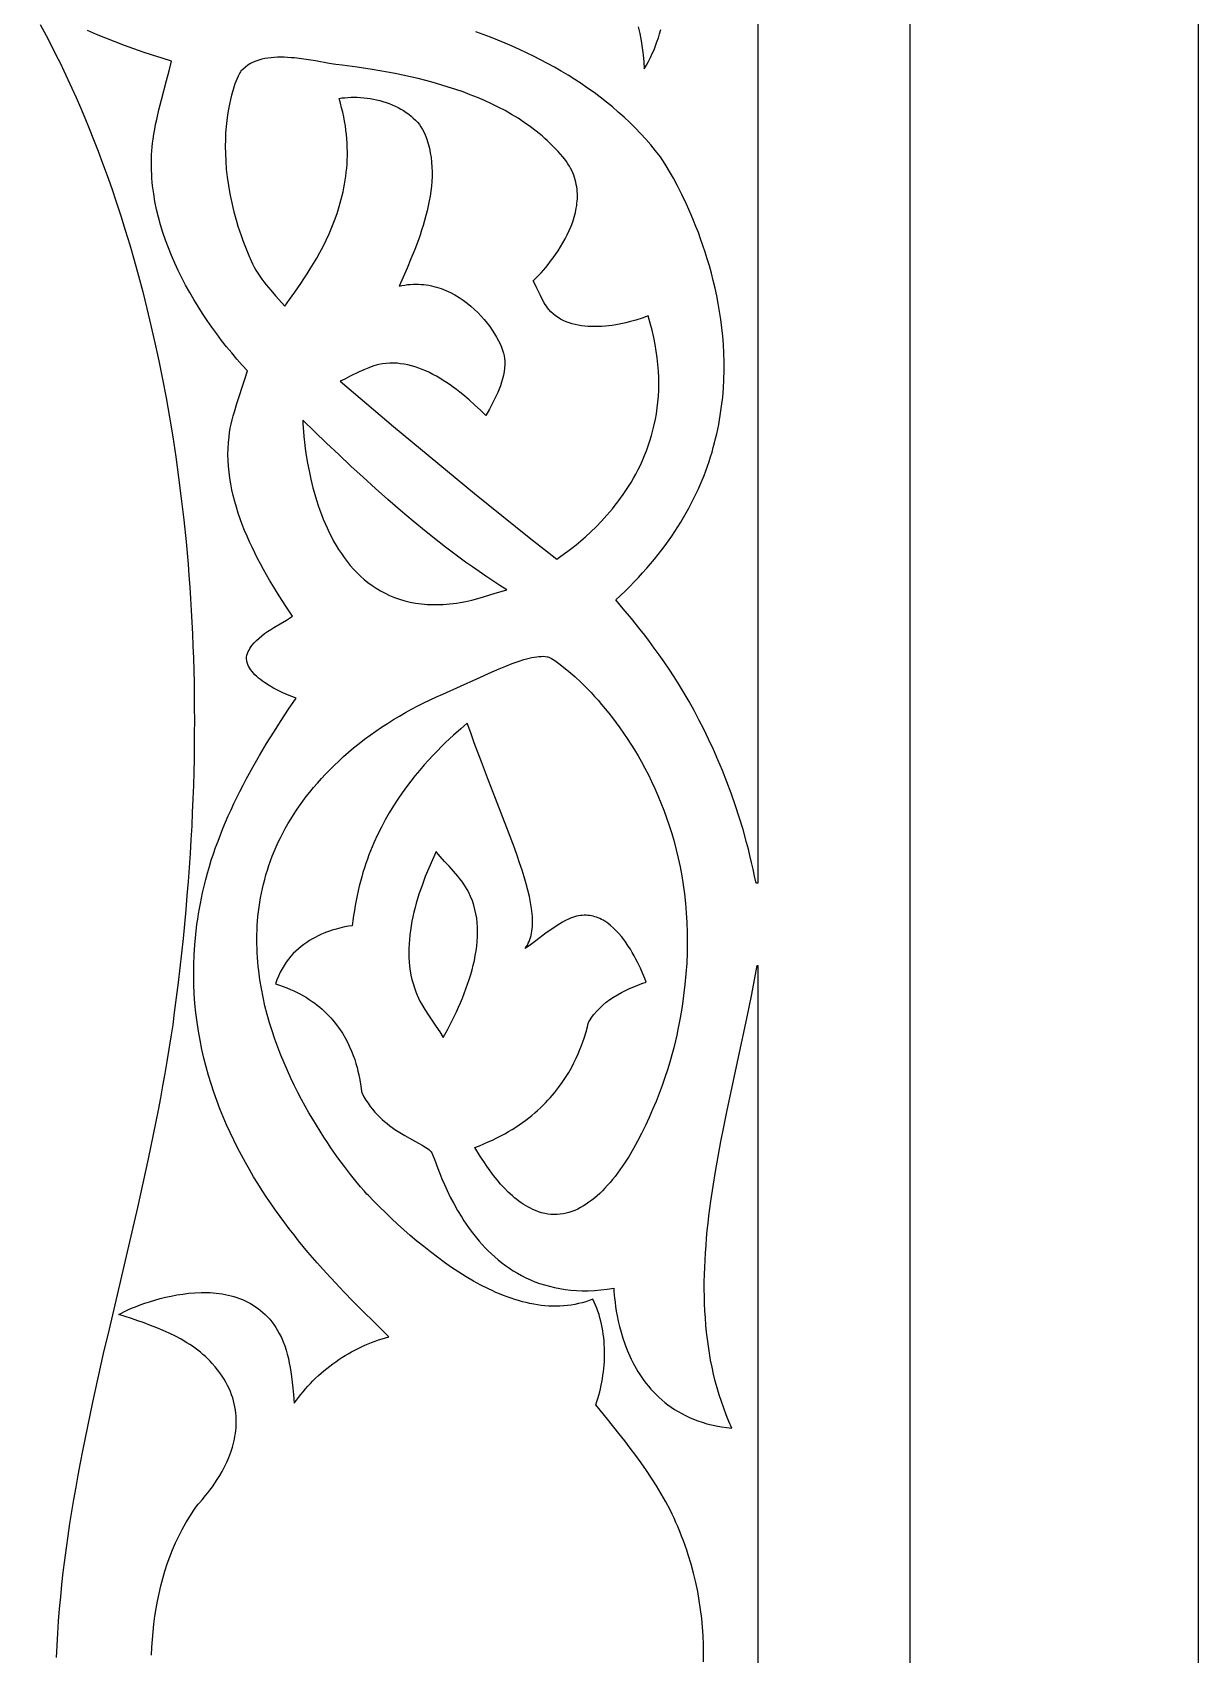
# Model space of a CAD drawing. Extents: x -500 to 500, y -300 to 300.
# Drawn here: x 378.8 to 500, y -31.7 to 137 of the extents above; entities that cross this region are included whole.
import ezdxf

# ---------------------------------------------------------------- set-up
doc = ezdxf.new("R2010")
doc.units = 0
doc.header["$MEASUREMENT"] = 0
doc.layers.add('IMPORT_-_120CM_SUR_70CM-1', color=18, linetype='CONTINUOUS')
doc.layers.add('LAYER_2', color=174, linetype='CONTINUOUS')

msp = doc.modelspace()

# ---------------------------------------------------------------- linework, layer by layer
at = {"layer": 'IMPORT_-_120CM_SUR_70CM-1'}
for points in [[(-500, -300), (500, -300), (500, 300), (-500, 300)], [(405.01, 108.56), (405.48, 109.25), (406.04, 110.04), (406.65, 110.93), (406.98, 111.42), (407.31, 111.92), (407.64, 112.45), (407.97, 113), (408.31, 113.58), (408.64, 114.17), (408.97, 114.79), (409.28, 115.43), (409.59, 116.09), (409.88, 116.78), (410.16, 117.48), (410.42, 118.2), (410.65, 118.94), (410.86, 119.7), (410.96, 120.09), (411.05, 120.48), (411.13, 120.88), (411.21, 121.28), (411.28, 121.68), (411.33, 122.09), (411.38, 122.51), (411.43, 122.93), (411.46, 123.35), (411.48, 123.78), (411.5, 124.21), (411.5, 124.64), (411.49, 125.08), (411.47, 125.53), (411.44, 125.98), (411.4, 126.43), (411.35, 126.88), (411.29, 127.34), (411.21, 127.81), (411.12, 128.27), (411.02, 128.74), (410.9, 129.22), (410.77, 129.69), (410.63, 130.18), (410.93, 130.23), (411.24, 130.26), (411.56, 130.29), (411.88, 130.31), (412.2, 130.31), (412.53, 130.31), (412.87, 130.29), (413.2, 130.26), (413.54, 130.22), (413.87, 130.17), (414.21, 130.11), (414.54, 130.04), (414.87, 129.95), (415.2, 129.86), (415.52, 129.76), (415.84, 129.64), (416.16, 129.52), (416.46, 129.38), (416.76, 129.23), (417.05, 129.08), (417.34, 128.91), (417.61, 128.73), (417.87, 128.55), (418.12, 128.35), (418.35, 128.14), (418.58, 127.92), (418.78, 127.7), (418.98, 127.46), (419.15, 127.21), (419.31, 126.96), (419.45, 126.69), (419.58, 126.41), (419.75, 125.95), (419.9, 125.47), (420.02, 125), (420.12, 124.51), (420.2, 124.03), (420.25, 123.54), (420.29, 123.04), (420.3, 122.55), (420.3, 122.05), (420.27, 121.54), (420.23, 121.04), (420.18, 120.53), (420.1, 120.03), (420.01, 119.52), (419.91, 119.01), (419.8, 118.5), (419.67, 117.99), (419.53, 117.48), (419.38, 116.98), (419.22, 116.47), (419.05, 115.97), (418.88, 115.47), (418.5, 114.47), (418.11, 113.49), (417.7, 112.53), (417.28, 111.58), (416.87, 110.66), (417.16, 110.72), (417.46, 110.77), (417.75, 110.81), (418.04, 110.84), (418.32, 110.86), (418.6, 110.86), (418.88, 110.86), (419.16, 110.84), (419.43, 110.82), (419.7, 110.79), (419.97, 110.74), (420.23, 110.69), (420.49, 110.63), (420.75, 110.56), (421, 110.49), (421.25, 110.4), (421.5, 110.31), (421.74, 110.21), (422.22, 109.99), (422.68, 109.75), (423.12, 109.49), (423.55, 109.2), (423.95, 108.89), (424.35, 108.57), (424.72, 108.24), (425.08, 107.89), (425.41, 107.54), (425.73, 107.17), (426.03, 106.81), (426.31, 106.44), (426.56, 106.07), (426.8, 105.7), (427.01, 105.34), (427.2, 104.98), (427.37, 104.64), (427.52, 104.3), (427.64, 103.98), (427.73, 103.67), (427.81, 103.39), (427.85, 103.12), (427.87, 102.88), (427.87, 102.5), (427.85, 102.13), (427.8, 101.76), (427.73, 101.39), (427.64, 101.02), (427.53, 100.66), (427.41, 100.3), (427.28, 99.94), (427.13, 99.58), (426.97, 99.23), (426.63, 98.54), (426.27, 97.85), (425.9, 97.19), (425.35, 97.74), (424.76, 98.29), (424.15, 98.84), (423.51, 99.38), (423.18, 99.64), (422.85, 99.9), (422.51, 100.15), (422.17, 100.39), (421.82, 100.63), (421.47, 100.85), (421.12, 101.07), (420.76, 101.28), (420.39, 101.47), (420.03, 101.66), (419.66, 101.83), (419.29, 101.98), (418.92, 102.13), (418.54, 102.25), (418.17, 102.36), (417.79, 102.46), (417.41, 102.53), (417.03, 102.59), (416.66, 102.63), (416.28, 102.65), (415.9, 102.64), (415.52, 102.62), (415.14, 102.57), (414.76, 102.49), (414.5, 102.43), (414.24, 102.35), (413.98, 102.27), (413.72, 102.17), (413.21, 101.96), (412.72, 101.73), (411.73, 101.24), (411.23, 100.99), (410.73, 100.77), (413.51, 98.41), (416.29, 96.06), (419.09, 93.72), (421.9, 91.39), (424.72, 89.08), (427.55, 86.79), (430.4, 84.51), (433.26, 82.26), (433.54, 82.45), (434.08, 82.83), (434.43, 83.09), (434.84, 83.4), (435.28, 83.75), (435.76, 84.15), (436.27, 84.59), (436.8, 85.08), (437.36, 85.62), (437.92, 86.2), (438.49, 86.83), (438.78, 87.16), (439.06, 87.5), (439.35, 87.86), (439.63, 88.22), (439.91, 88.6), (440.19, 88.99), (440.46, 89.39), (440.72, 89.81), (440.99, 90.23), (441.24, 90.67), (441.49, 91.11), (441.73, 91.57), (441.96, 92.04), (442.18, 92.52), (442.39, 93.02), (442.59, 93.52), (442.78, 94.04), (442.96, 94.57), (443.12, 95.11), (443.27, 95.66), (443.4, 96.22), (443.52, 96.8), (443.63, 97.38), (443.71, 97.98), (443.78, 98.59), (443.83, 99.21), (443.87, 99.84), (443.88, 100.49), (443.87, 101.14), (443.84, 101.81), (443.79, 102.49), (443.72, 103.18), (443.62, 103.88), (443.5, 104.6), (443.35, 105.32), (443.18, 106.06), (442.98, 106.81), (442.76, 107.57), (442.14, 107.34), (441.49, 107.13), (440.81, 106.93), (440.46, 106.85), (440.11, 106.77), (439.76, 106.69), (439.4, 106.63), (439.04, 106.57), (438.68, 106.53), (438.32, 106.49), (437.95, 106.46), (437.6, 106.44), (437.24, 106.44), (436.88, 106.44), (436.53, 106.46), (436.19, 106.49), (435.84, 106.53), (435.51, 106.58), (435.18, 106.65), (434.86, 106.74), (434.55, 106.84), (434.25, 106.95), (433.95, 107.08), (433.67, 107.23), (433.4, 107.39), (433.14, 107.57), (432.9, 107.77), (432.66, 107.99), (432.45, 108.23), (432.32, 108.39), (432.19, 108.56), (432.07, 108.74), (431.96, 108.92), (431.76, 109.29), (431.57, 109.67), (431.21, 110.45), (431.03, 110.84), (430.83, 111.22), (431.2, 111.59), (431.63, 112.05), (432.12, 112.61), (432.37, 112.92), (432.63, 113.25), (432.89, 113.6), (433.15, 113.96), (433.4, 114.34), (433.66, 114.74), (433.9, 115.15), (434.14, 115.57), (434.36, 116), (434.57, 116.44), (434.76, 116.9), (434.93, 117.36), (435.08, 117.83), (435.2, 118.3), (435.3, 118.78), (435.34, 119.03), (435.37, 119.27), (435.39, 119.51), (435.41, 119.75), (435.41, 120), (435.41, 120.24), (435.4, 120.49), (435.38, 120.73), (435.34, 120.98), (435.3, 121.22), (435.25, 121.47), (435.19, 121.71), (435.12, 121.95), (435.03, 122.19), (434.94, 122.44), (434.83, 122.68), (434.71, 122.91), (434.58, 123.15), (434.43, 123.39), (434.27, 123.62), (434.1, 123.86), (433.91, 124.09), (433.66, 124.38), (433.4, 124.67), (433.14, 124.95), (432.87, 125.23), (432.59, 125.5), (432.31, 125.77), (432.03, 126.03), (431.74, 126.28), (431.14, 126.77), (430.52, 127.24), (429.89, 127.69), (429.24, 128.12), (428.57, 128.52), (427.89, 128.91), (427.19, 129.28), (426.48, 129.63), (425.75, 129.96), (425.02, 130.28), (424.27, 130.57), (423.52, 130.86), (422.76, 131.12), (421.98, 131.37), (421.21, 131.61), (420.42, 131.83), (419.64, 132.04), (418.85, 132.24), (418.05, 132.42), (417.26, 132.6), (416.46, 132.76), (415.66, 132.91), (414.87, 133.05), (414.07, 133.18), (412.5, 133.42), (410.94, 133.63), (410.28, 133.72), (409.59, 133.83), (408.17, 134.08), (407.45, 134.2), (406.72, 134.3), (406, 134.39), (405.64, 134.42), (405.28, 134.45), (404.93, 134.46), (404.58, 134.47), (404.23, 134.47), (403.89, 134.45), (403.56, 134.42), (403.23, 134.38), (402.91, 134.33), (402.6, 134.25), (402.29, 134.17), (401.99, 134.06), (401.7, 133.94), (401.43, 133.8), (401.16, 133.63), (400.9, 133.45), (400.66, 133.24), (400.43, 133.02), (400.38, 132.95), (400.31, 132.84), (400.23, 132.69), (400.14, 132.5), (400.04, 132.27), (399.93, 132), (399.81, 131.69), (399.69, 131.34), (399.57, 130.96), (399.46, 130.53), (399.34, 130.08), (399.23, 129.58), (399.13, 129.05), (399.04, 128.49), (398.96, 127.89), (398.89, 127.27), (398.84, 126.61), (398.81, 125.91), (398.8, 125.19), (398.81, 124.44), (398.85, 123.65), (398.91, 122.84), (399, 122), (399.12, 121.14), (399.28, 120.24), (399.37, 119.78), (399.47, 119.32), (399.58, 118.85), (399.7, 118.38), (399.83, 117.89), (399.97, 117.41), (400.12, 116.91), (400.28, 116.41), (400.45, 115.91), (400.63, 115.4), (400.83, 114.88), (401.03, 114.36), (401.25, 113.83), (401.48, 113.29), (401.64, 112.96), (401.81, 112.63), (401.99, 112.31), (402.18, 112), (402.38, 111.69), (402.6, 111.39), (402.82, 111.09), (403.04, 110.8), (403.52, 110.22), (404.01, 109.66)], [(406.85, 96.7), (406.87, 96.32), (406.92, 95.54), (406.97, 95.02), (407.04, 94.43), (407.12, 93.76), (407.22, 93.03), (407.36, 92.25), (407.51, 91.43), (407.7, 90.56), (407.92, 89.67), (408.04, 89.21), (408.17, 88.75), (408.32, 88.29), (408.47, 87.83), (408.63, 87.36), (408.8, 86.89), (408.98, 86.42), (409.18, 85.96), (409.38, 85.5), (409.6, 85.04), (409.83, 84.58), (410.07, 84.13), (410.32, 83.69), (410.59, 83.25), (410.87, 82.83), (411.17, 82.41), (411.47, 82), (411.8, 81.6), (412.13, 81.22), (412.49, 80.85), (412.86, 80.49), (413.24, 80.15), (413.64, 79.82), (414.06, 79.52), (414.49, 79.23), (414.94, 78.96), (415.41, 78.71), (415.89, 78.48), (416.39, 78.27), (416.91, 78.09), (417.46, 77.93), (418.01, 77.79), (418.59, 77.68), (418.89, 77.64), (419.19, 77.6), (419.5, 77.57), (419.81, 77.55), (420.13, 77.53), (420.45, 77.52), (420.77, 77.52), (421.11, 77.53), (421.44, 77.54), (421.79, 77.57), (422.14, 77.6), (422.49, 77.63), (422.85, 77.68), (423.21, 77.74), (423.83, 77.85), (424.44, 77.99), (425.05, 78.16), (425.66, 78.33), (426.87, 78.71), (427.47, 78.89), (428.08, 79.06), (427.35, 79.52), (426.62, 79.99), (425.91, 80.47), (425.2, 80.96), (424.49, 81.45), (423.79, 81.95), (423.09, 82.46), (422.4, 82.98), (421.71, 83.5), (421.03, 84.03), (419.68, 85.1), (418.34, 86.2), (417.02, 87.32), (415.72, 88.46), (414.42, 89.61), (413.14, 90.77), (411.87, 91.94), (410.6, 93.13), (409.34, 94.32)], [(420.72, 51.84), (420.33, 50.99), (419.95, 50.12), (419.59, 49.23), (419.26, 48.32), (419.1, 47.86), (418.94, 47.4), (418.8, 46.93), (418.66, 46.47), (418.54, 46), (418.42, 45.53), (418.31, 45.06), (418.21, 44.58), (418.13, 44.11), (418.05, 43.64), (417.99, 43.16), (417.94, 42.69), (417.91, 42.22), (417.89, 41.75), (417.89, 41.29), (417.9, 40.82), (417.92, 40.36), (417.97, 39.9), (418.03, 39.44), (418.11, 38.99), (418.2, 38.54), (418.32, 38.1), (418.46, 37.66), (418.61, 37.23), (418.75, 36.91), (418.89, 36.6), (419.04, 36.29), (419.21, 35.99), (419.56, 35.4), (419.93, 34.82), (420.71, 33.67), (421.1, 33.1), (421.47, 32.51), (421.93, 33.37), (422.39, 34.25), (422.83, 35.17), (423.04, 35.64), (423.25, 36.11), (423.45, 36.59), (423.65, 37.07), (423.83, 37.55), (424, 38.04), (424.17, 38.53), (424.32, 39.03), (424.46, 39.52), (424.59, 40.02), (424.7, 40.51), (424.8, 41.01), (424.88, 41.5), (424.94, 42), (424.99, 42.49), (425.02, 42.98), (425.03, 43.46), (425.02, 43.94), (424.99, 44.42), (424.94, 44.89), (424.86, 45.36), (424.76, 45.82), (424.64, 46.27), (424.49, 46.72), (424.31, 47.16), (424.11, 47.59), (423.95, 47.89), (423.78, 48.18), (423.59, 48.46), (423.39, 48.74), (423.19, 49.01), (422.97, 49.27), (422.53, 49.79), (422.07, 50.3), (421.61, 50.8), (421.15, 51.31), (420.93, 51.57)]]:
    msp.add_lwpolyline(points, close=True, dxfattribs=at)
for points in [[(454.16, 174.19), (454.16, 48.56), (453.99, 48.56), (453.84, 49.29), (453.69, 50.01), (453.53, 50.71), (453.36, 51.41), (453.19, 52.1), (453.01, 52.78), (452.64, 54.12), (452.25, 55.41), (451.83, 56.68), (451.41, 57.91), (450.96, 59.1), (450.5, 60.26), (450.03, 61.38), (449.55, 62.47), (449.06, 63.53), (448.56, 64.56), (448.05, 65.55), (447.54, 66.5), (447.02, 67.43), (446.5, 68.32), (445.98, 69.18), (445.46, 70.01), (444.94, 70.81), (444.43, 71.57), (443.92, 72.31), (443.41, 73.01), (442.92, 73.69), (442.43, 74.33), (441.95, 74.94), (441.04, 76.08), (440.18, 77.1), (439.4, 78.01), (439.9, 78.47), (440.39, 78.94), (440.86, 79.41), (441.32, 79.88), (441.77, 80.35), (442.2, 80.82), (442.63, 81.3), (443.03, 81.77), (443.43, 82.25), (443.81, 82.73), (444.19, 83.21), (444.55, 83.69), (444.89, 84.17), (445.23, 84.65), (445.55, 85.13), (445.86, 85.62), (446.16, 86.1), (446.45, 86.58), (446.73, 87.07), (447, 87.55), (447.26, 88.04), (447.5, 88.53), (447.74, 89.01), (447.96, 89.5), (448.18, 89.98), (448.38, 90.47), (448.58, 90.96), (448.76, 91.44), (448.94, 91.93), (449.1, 92.41), (449.26, 92.89), (449.41, 93.38), (449.54, 93.86), (449.67, 94.34), (449.79, 94.82), (449.91, 95.3), (450.01, 95.78), (450.11, 96.26), (450.19, 96.74), (450.27, 97.21), (450.41, 98.16), (450.52, 99.1), (450.59, 100.03), (450.64, 100.96), (450.67, 101.88), (450.67, 102.78), (450.64, 103.68), (450.6, 104.57), (450.53, 105.45), (450.44, 106.32), (450.33, 107.17), (450.2, 108.01), (450.06, 108.84), (449.9, 109.65), (449.73, 110.45), (449.54, 111.23), (449.35, 112), (449.14, 112.75), (448.92, 113.48), (448.7, 114.2), (448.47, 114.89), (448.23, 115.57), (447.99, 116.22), (447.74, 116.86), (447.5, 117.47), (447.25, 118.06), (447, 118.63), (446.76, 119.17), (446.28, 120.18), (445.82, 121.1), (445.39, 121.9), (445, 122.59), (444.66, 123.16), (444.38, 123.61), (444.17, 123.93), (444.04, 124.11), (443.55, 124.74), (443.05, 125.36), (442.52, 125.96), (441.98, 126.55), (441.43, 127.13), (440.86, 127.69), (440.27, 128.24), (439.67, 128.77), (439.06, 129.3), (438.43, 129.81), (437.79, 130.3), (437.14, 130.79), (436.48, 131.26), (435.81, 131.72), (435.13, 132.16), (434.44, 132.59), (433.74, 133.02), (433.03, 133.42), (432.31, 133.82), (431.59, 134.2), (430.86, 134.57), (430.12, 134.93), (429.38, 135.28), (428.64, 135.62), (427.89, 135.94), (427.14, 136.25), (426.38, 136.55), (425.62, 136.84), (424.86, 137.12)], [(379.55, 137.86), (380.17, 136.72), (380.86, 135.39), (381.23, 134.65), (381.62, 133.87), (382.02, 133.04), (382.43, 132.16), (382.86, 131.24), (383.29, 130.27), (383.73, 129.25), (384.19, 128.18), (384.64, 127.07), (385.11, 125.91), (385.57, 124.7), (386.05, 123.45), (386.52, 122.15), (386.99, 120.8), (387.46, 119.41), (387.93, 117.97), (388.4, 116.48), (388.86, 114.95), (389.32, 113.37), (389.77, 111.74), (390.22, 110.06), (390.65, 108.34), (391.07, 106.57), (391.49, 104.76), (391.89, 102.9), (392.27, 100.99), (392.64, 99.04), (393, 97.04), (393.34, 94.99), (393.65, 92.89), (393.95, 90.75), (394.23, 88.57), (394.49, 86.33), (394.72, 84.05), (394.93, 81.72), (395.02, 80.54), (395.11, 79.35), (395.19, 78.15), (395.26, 76.93), (395.33, 75.71), (395.39, 74.47), (395.44, 73.22), (395.48, 71.95), (395.52, 70.68), (395.55, 69.4), (395.57, 68.1), (395.58, 66.79), (395.59, 65.47), (395.58, 64.14), (395.57, 62.8), (395.55, 61.44), (395.52, 60.08), (395.48, 58.7), (395.43, 57.31), (395.37, 55.91), (395.31, 54.5), (395.23, 53.07), (395.14, 51.64), (395.05, 50.19), (394.94, 48.73), (394.82, 47.26), (394.7, 45.78), (394.56, 44.29), (394.41, 42.78), (394.25, 41.27), (394.08, 39.74), (393.9, 38.2), (393.71, 36.65), (393.5, 35.09), (393.33, 33.82), (393.14, 32.55), (392.94, 31.28), (392.74, 30.01), (392.52, 28.75), (392.29, 27.48), (392.06, 26.21), (391.82, 24.95), (391.31, 22.41), (390.78, 19.88), (390.23, 17.35), (389.66, 14.82), (388.49, 9.75), (387.3, 4.69), (386.71, 2.16), (386.12, -0.37), (385.55, -2.9), (385, -5.43), (384.46, -7.96), (383.95, -10.49), (383.71, -11.75), (383.47, -13.02), (383.25, -14.28), (383.03, -15.55), (382.82, -16.81), (382.62, -18.08), (382.43, -19.35), (382.25, -20.61), (382.08, -21.88), (381.92, -23.14), (381.78, -24.41), (381.65, -25.68), (381.53, -26.94), (381.43, -28.21), (381.34, -29.48), (381.27, -30.74), (381.21, -32.01)], [(391.13, -31.76), (391.17, -30.94), (391.22, -30.13), (391.29, -29.33), (391.38, -28.52), (391.49, -27.72), (391.61, -26.92), (391.76, -26.13), (391.92, -25.34), (392.1, -24.56), (392.3, -23.79), (392.53, -23.03), (392.77, -22.27), (393.03, -21.53), (393.32, -20.8), (393.63, -20.08), (393.96, -19.37), (394.32, -18.68), (394.7, -18), (395.1, -17.34), (395.53, -16.69), (395.75, -16.37), (395.98, -16.06), (396.11, -15.91), (396.38, -15.6), (396.76, -15.15), (396.98, -14.88), (397.21, -14.58), (397.46, -14.24), (397.71, -13.88), (397.97, -13.49), (398.22, -13.08), (398.47, -12.64), (398.72, -12.18), (398.95, -11.69), (399.17, -11.19), (399.37, -10.66), (399.54, -10.12), (399.62, -9.84), (399.69, -9.56), (399.75, -9.28), (399.81, -8.99), (399.85, -8.7), (399.89, -8.4), (399.92, -8.1), (399.94, -7.8), (399.94, -7.5), (399.94, -7.19), (399.93, -6.88), (399.9, -6.57), (399.86, -6.26), (399.81, -5.94), (399.74, -5.63), (399.66, -5.31), (399.57, -4.99), (399.46, -4.67), (399.34, -4.34), (399.2, -4.02), (399.04, -3.7), (398.87, -3.37), (398.68, -3.05), (398.47, -2.72), (398.24, -2.4), (398, -2.07), (397.74, -1.75), (397.45, -1.42), (397.22, -1.17), (396.98, -0.93), (396.73, -0.69), (396.48, -0.47), (396.21, -0.25), (395.95, -0.04), (395.67, 0.17), (395.39, 0.37), (395.11, 0.56), (394.82, 0.74), (394.22, 1.1), (393.61, 1.43), (392.98, 1.73), (392.34, 2.02), (391.69, 2.3), (391.04, 2.55), (390.38, 2.8), (389.71, 3.03), (389.05, 3.25), (387.73, 3.67), (388, 3.82), (388.32, 3.98), (388.67, 4.15), (389.06, 4.32), (389.48, 4.49), (389.94, 4.67), (390.42, 4.84), (390.93, 5.01), (391.46, 5.18), (392.02, 5.33), (392.59, 5.47), (393.18, 5.6), (393.78, 5.72), (394.4, 5.81), (395.02, 5.89), (395.65, 5.94), (396.28, 5.97), (396.91, 5.96), (397.22, 5.95), (397.54, 5.93), (397.85, 5.9), (398.17, 5.87), (398.48, 5.82), (398.79, 5.77), (399.09, 5.7), (399.4, 5.63), (399.7, 5.55), (399.99, 5.45), (400.29, 5.35), (400.58, 5.24), (400.86, 5.11), (401.14, 4.97), (401.42, 4.82), (401.69, 4.66), (401.96, 4.49), (402.22, 4.3), (402.47, 4.11), (402.72, 3.89), (402.96, 3.67), (403.19, 3.43), (403.42, 3.18), (403.64, 2.91), (403.85, 2.63), (404.05, 2.33), (404.24, 2.02), (404.42, 1.69), (404.63, 1.28), (404.82, 0.85), (404.98, 0.42), (405.12, -0.02), (405.25, -0.46), (405.36, -0.91), (405.46, -1.37), (405.55, -1.83), (405.62, -2.29), (405.69, -2.76), (405.8, -3.69), (405.89, -4.63), (405.98, -5.56), (406.19, -5.25), (406.41, -4.94), (406.65, -4.64), (406.89, -4.35), (407.13, -4.06), (407.39, -3.77), (407.65, -3.49), (407.92, -3.22), (408.19, -2.95), (408.48, -2.68), (408.76, -2.43), (409.06, -2.17), (409.36, -1.93), (409.66, -1.69), (409.97, -1.46), (410.29, -1.23), (410.61, -1.01), (410.93, -0.8), (411.26, -0.59), (411.59, -0.4), (411.93, -0.21), (412.27, -0.02), (412.62, 0.15), (412.96, 0.32), (413.31, 0.48), (413.67, 0.63), (414.02, 0.77), (414.38, 0.91), (414.74, 1.03), (415.1, 1.15), (415.46, 1.25), (415.82, 1.35), (414.48, 2.68), (412.91, 4.23), (412.06, 5.08), (411.17, 6), (410.26, 6.96), (409.32, 7.98), (408.36, 9.05), (407.4, 10.17), (406.91, 10.76), (406.43, 11.35), (405.95, 11.96), (405.46, 12.58), (404.98, 13.21), (404.5, 13.86), (404.03, 14.52), (403.56, 15.19), (403.1, 15.88), (402.64, 16.58), (402.19, 17.29), (401.75, 18.01), (401.31, 18.75), (400.89, 19.5), (400.47, 20.26), (400.07, 21.03), (399.68, 21.82), (399.3, 22.61), (398.93, 23.42), (398.58, 24.25), (398.24, 25.08), (397.92, 25.93), (397.62, 26.79), (397.33, 27.66), (397.06, 28.54), (396.81, 29.44), (396.58, 30.35), (396.37, 31.26), (396.18, 32.2), (396.01, 33.14), (395.87, 34.09), (395.75, 35.06), (395.65, 36.04), (395.58, 37.03), (395.54, 38.03), (395.52, 39.04), (395.53, 40.06), (395.57, 41.1), (395.64, 42.15), (395.73, 43.2), (395.86, 44.27), (395.94, 44.81), (396.02, 45.36), (396.11, 45.9), (396.22, 46.45), (396.32, 47), (396.44, 47.55), (396.6, 48.23), (396.77, 48.92), (396.95, 49.59), (397.15, 50.27), (397.35, 50.94), (397.57, 51.61), (397.8, 52.27), (398.05, 52.93), (398.3, 53.59), (398.56, 54.24), (398.83, 54.89), (399.11, 55.54), (399.41, 56.19), (399.7, 56.83), (400.01, 57.46), (400.33, 58.1), (400.65, 58.73), (400.98, 59.36), (401.66, 60.6), (402.37, 61.84), (403.1, 63.06), (403.84, 64.27), (404.6, 65.46), (405.38, 66.64), (406.16, 67.81), (405.73, 67.96), (405.27, 68.15), (404.8, 68.35), (404.31, 68.59), (403.83, 68.84), (403.35, 69.12), (402.89, 69.41), (402.67, 69.57), (402.46, 69.73), (402.26, 69.89), (402.07, 70.06), (401.89, 70.23), (401.73, 70.4), (401.58, 70.58), (401.44, 70.76), (401.32, 70.94), (401.22, 71.12), (401.14, 71.31), (401.08, 71.49), (401.03, 71.68), (401.02, 71.87), (401.02, 72.06), (401.05, 72.26), (401.11, 72.45), (401.19, 72.64), (401.28, 72.8), (401.37, 72.96), (401.57, 73.26), (401.8, 73.54), (402.05, 73.8), (402.32, 74.05), (402.6, 74.29), (402.89, 74.52), (403.2, 74.73), (403.52, 74.94), (403.84, 75.15), (404.5, 75.54), (405.15, 75.92), (405.47, 76.12), (405.78, 76.32), (405.09, 77.36), (404.41, 78.43), (403.74, 79.52), (403.41, 80.07), (403.09, 80.63), (402.77, 81.19), (402.46, 81.76), (402.16, 82.33), (401.87, 82.91), (401.59, 83.49), (401.32, 84.07), (401.06, 84.66), (400.81, 85.25), (400.57, 85.85), (400.35, 86.45), (400.15, 87.05), (399.96, 87.65), (399.78, 88.25), (399.63, 88.86), (399.49, 89.47), (399.37, 90.08), (399.27, 90.69), (399.19, 91.3), (399.13, 91.92), (399.09, 92.53), (399.08, 93.15), (399.09, 93.76), (399.12, 94.38), (399.19, 94.99), (399.25, 95.43), (399.32, 95.87), (399.41, 96.3), (399.51, 96.73), (399.63, 97.16), (399.75, 97.59), (400.01, 98.44), (400.29, 99.29), (400.57, 100.13), (400.85, 100.98), (401.1, 101.84), (400.55, 102.44), (400.01, 103.06), (399.47, 103.7), (398.94, 104.35), (398.42, 105.01), (397.91, 105.69), (397.41, 106.38), (396.92, 107.08), (396.44, 107.8), (395.98, 108.52), (395.53, 109.26), (395.1, 110), (394.68, 110.75), (394.28, 111.51), (393.9, 112.28), (393.54, 113.06), (393.2, 113.84), (392.88, 114.63), (392.59, 115.42), (392.32, 116.22), (392.07, 117.02), (391.85, 117.83), (391.66, 118.64), (391.49, 119.45), (391.36, 120.26), (391.3, 120.67), (391.25, 121.08), (391.21, 121.48), (391.17, 121.89), (391.15, 122.3), (391.13, 122.7), (391.12, 123.11), (391.12, 123.52), (391.13, 123.92), (391.14, 124.33), (391.17, 124.73), (391.2, 125.14), (391.24, 125.54), (391.29, 125.95), (391.37, 126.46), (391.46, 126.97), (391.56, 127.48), (391.67, 127.99), (391.9, 129.01), (392.16, 130.02), (392.7, 132.03), (392.97, 133.04), (393.22, 134.05), (392.23, 134.36), (391.25, 134.67), (390.27, 135), (389.29, 135.34), (388.31, 135.69), (387.34, 136.06), (386.37, 136.44), (385.41, 136.83), (384.46, 137.24)], [(441.73, 137.63), (441.89, 136.92), (442.03, 136.19), (442.14, 135.46), (442.24, 134.73), (442.31, 134), (442.36, 133.27), (442.59, 133.65), (442.81, 134.04), (443.01, 134.44), (443.2, 134.84), (443.38, 135.24), (443.54, 135.65), (443.69, 136.07), (443.84, 136.49), (443.96, 136.91), (444.08, 137.34)], [(448.51, -32.44), (448.53, -31.55), (448.52, -30.66), (448.49, -29.76), (448.43, -28.84), (448.34, -27.93), (448.23, -27), (448.09, -26.07), (447.92, -25.13), (447.72, -24.19), (447.49, -23.24), (447.23, -22.28), (446.94, -21.31), (446.78, -20.83), (446.61, -20.34), (446.43, -19.86), (446.25, -19.37), (446.05, -18.88), (445.85, -18.38), (445.66, -17.95), (445.47, -17.51), (445.26, -17.08), (445.05, -16.65), (444.61, -15.81), (444.14, -14.98), (443.65, -14.16), (443.13, -13.36), (442.6, -12.56), (442.05, -11.77), (441.49, -10.99), (440.91, -10.22), (440.33, -9.46), (439.73, -8.7), (438.53, -7.2), (437.33, -5.71), (437.44, -5.38), (437.54, -5.05), (437.64, -4.72), (437.73, -4.38), (437.81, -4.04), (437.89, -3.69), (437.96, -3.35), (438.02, -3), (438.07, -2.64), (438.12, -2.29), (438.16, -1.94), (438.19, -1.58), (438.22, -1.22), (438.23, -0.87), (438.24, -0.51), (438.24, -0.15), (438.23, 0.21), (438.21, 0.56), (438.19, 0.92), (438.15, 1.27), (438.11, 1.62), (438.06, 1.97), (437.99, 2.32), (437.92, 2.66), (437.85, 3), (437.76, 3.34), (437.66, 3.68), (437.55, 4.01), (437.43, 4.33), (437.31, 4.65), (437.17, 4.97), (437.02, 5.28), (436.65, 5.14), (436.28, 5.01), (435.9, 4.9), (435.52, 4.81), (435.14, 4.72), (434.76, 4.66), (434.37, 4.61), (433.99, 4.57), (433.6, 4.55), (433.21, 4.54), (432.82, 4.54), (432.43, 4.56), (432.04, 4.59), (431.65, 4.63), (431.26, 4.68), (430.87, 4.75), (430.47, 4.82), (430.08, 4.91), (429.69, 5.01), (429.29, 5.12), (428.9, 5.24), (428.51, 5.37), (428.12, 5.51), (427.72, 5.66), (427.33, 5.82), (426.94, 5.98), (426.55, 6.16), (426.16, 6.34), (425.39, 6.73), (424.61, 7.16), (423.85, 7.61), (423.09, 8.08), (422.34, 8.58), (421.6, 9.09), (420.87, 9.63), (420.14, 10.18), (419.43, 10.74), (418.73, 11.32), (418.04, 11.9), (417.37, 12.49), (416.71, 13.09), (416.07, 13.68), (415.45, 14.28), (414.84, 14.87), (414.25, 15.46), (413.68, 16.04), (413.51, 16.21), (413.23, 16.53), (412.85, 16.97), (412.37, 17.55), (411.82, 18.25), (411.19, 19.06), (410.52, 19.98), (409.79, 21.01), (409.42, 21.56), (409.04, 22.14), (408.66, 22.74), (408.27, 23.36), (407.89, 24), (407.5, 24.67), (407.11, 25.35), (406.73, 26.06), (406.35, 26.78), (405.98, 27.52), (405.61, 28.28), (405.26, 29.06), (404.91, 29.85), (404.58, 30.66), (404.26, 31.48), (403.96, 32.32), (403.67, 33.17), (403.41, 34.03), (403.16, 34.9), (402.93, 35.79), (402.73, 36.68), (402.55, 37.59), (402.4, 38.5), (402.28, 39.43), (402.23, 39.89), (402.18, 40.36), (402.15, 40.82), (402.12, 41.29), (402.1, 41.76), (402.09, 42.23), (402.08, 42.71), (402.09, 43.18), (402.1, 43.66), (402.13, 44.14), (402.16, 44.61), (402.2, 45.09), (402.25, 45.57), (402.31, 46.05), (402.38, 46.53), (402.47, 47.01), (402.56, 47.5), (402.66, 47.98), (402.77, 48.46), (402.9, 48.94), (403.03, 49.43), (403.18, 49.91), (403.34, 50.39), (403.51, 50.87), (403.69, 51.35), (403.88, 51.84), (404.09, 52.32), (404.31, 52.8), (404.54, 53.28), (404.78, 53.76), (405.04, 54.24), (405.31, 54.71), (405.6, 55.19), (405.89, 55.67), (406.21, 56.14), (406.53, 56.61), (406.87, 57.08), (407.22, 57.56), (407.59, 58.02), (407.98, 58.49), (408.38, 58.96), (408.79, 59.42), (409.22, 59.88), (409.66, 60.34), (410.12, 60.8), (410.6, 61.25), (411.09, 61.71), (411.6, 62.16), (412.15, 62.62), (412.71, 63.08), (413.28, 63.52), (413.87, 63.95), (414.46, 64.37), (415.06, 64.78), (415.66, 65.17), (416.28, 65.56), (416.9, 65.93), (417.53, 66.29), (418.17, 66.64), (418.81, 66.98), (419.45, 67.3), (420.1, 67.62), (420.76, 67.93), (421.42, 68.22), (423.26, 69.04), (424.97, 69.82), (426.54, 70.52), (427.28, 70.84), (427.97, 71.13), (428.64, 71.39), (429.26, 71.61), (429.86, 71.8), (430.41, 71.95), (430.68, 72.02), (430.93, 72.06), (431.18, 72.1), (431.41, 72.13), (431.64, 72.14), (431.86, 72.15), (432.07, 72.14), (432.27, 72.11), (432.35, 72.09), (432.45, 72.05), (432.57, 71.99), (432.72, 71.92), (433.07, 71.7), (433.49, 71.4), (433.98, 71.03), (434.53, 70.57), (435.14, 70.04), (435.79, 69.43), (436.13, 69.1), (436.48, 68.75), (436.83, 68.38), (437.19, 67.98), (437.56, 67.57), (437.93, 67.14), (438.31, 66.69), (438.69, 66.23), (439.07, 65.74), (439.45, 65.23), (439.84, 64.71), (440.22, 64.16), (440.6, 63.6), (440.98, 63.02), (441.35, 62.41), (441.72, 61.79), (442.08, 61.16), (442.44, 60.5), (442.79, 59.82), (443.13, 59.12), (443.47, 58.41), (443.79, 57.68), (444.1, 56.92), (444.4, 56.15), (444.69, 55.36), (444.96, 54.56), (445.22, 53.73), (445.46, 52.89), (445.69, 52.02), (445.9, 51.14), (446.09, 50.24), (446.26, 49.32), (446.41, 48.38), (446.54, 47.43), (446.65, 46.45), (446.73, 45.46), (446.79, 44.45), (446.83, 43.42), (446.84, 42.37), (446.82, 41.31), (446.78, 40.23), (446.7, 39.12), (446.6, 38), (446.46, 36.87), (446.3, 35.71), (446.1, 34.54), (445.87, 33.34), (445.74, 32.74), (445.6, 32.13), (445.43, 31.42), (445.23, 30.68), (445.01, 29.91), (444.77, 29.12), (444.51, 28.32), (444.22, 27.5), (443.92, 26.67), (443.59, 25.83), (443.24, 24.99), (442.88, 24.16), (442.5, 23.33), (442.09, 22.51), (441.67, 21.71), (441.24, 20.93), (440.78, 20.16), (440.31, 19.43), (440.07, 19.07), (439.83, 18.72), (439.58, 18.38), (439.33, 18.05), (439.07, 17.73), (438.81, 17.42), (438.55, 17.12), (438.28, 16.83), (438.02, 16.55), (437.74, 16.28), (437.47, 16.03), (437.19, 15.79), (436.91, 15.56), (436.62, 15.35), (436.33, 15.15), (436.04, 14.97), (435.75, 14.8), (435.45, 14.65), (435.15, 14.51), (434.85, 14.4), (434.54, 14.3), (434.24, 14.21), (433.93, 14.15), (433.61, 14.11), (433.3, 14.08), (432.98, 14.08), (432.66, 14.09), (432.34, 14.13), (432.02, 14.19), (431.69, 14.27), (431.37, 14.37), (431.04, 14.5), (430.78, 14.61), (430.52, 14.73), (430.27, 14.87), (430.03, 15.01), (429.79, 15.16), (429.55, 15.31), (429.32, 15.48), (429.1, 15.65), (428.87, 15.83), (428.66, 16.01), (428.23, 16.4), (427.83, 16.81), (427.43, 17.24), (427.06, 17.69), (426.69, 18.15), (426.34, 18.62), (426, 19.1), (425.67, 19.59), (425.35, 20.08), (424.74, 21.05), (425.22, 21.24), (425.69, 21.43), (426.15, 21.63), (426.6, 21.83), (427.03, 22.04), (427.45, 22.25), (427.86, 22.47), (428.25, 22.7), (428.63, 22.93), (429, 23.16), (429.36, 23.4), (429.71, 23.65), (430.05, 23.89), (430.37, 24.14), (430.68, 24.39), (430.98, 24.65), (431.28, 24.91), (431.56, 25.17), (431.83, 25.43), (432.09, 25.69), (432.34, 25.96), (432.58, 26.22), (433.04, 26.75), (433.45, 27.28), (433.84, 27.81), (434.19, 28.33), (434.51, 28.85), (434.8, 29.35), (435.06, 29.85), (435.29, 30.33), (435.5, 30.79), (435.68, 31.23), (435.85, 31.65), (435.99, 32.05), (436.11, 32.42), (436.31, 33.07), (436.45, 33.59), (436.55, 33.95), (436.58, 34.07), (436.61, 34.14), (436.73, 34.33), (436.86, 34.52), (436.99, 34.7), (437.12, 34.88), (437.42, 35.23), (437.73, 35.56), (438.07, 35.87), (438.42, 36.16), (438.8, 36.43), (439.18, 36.69), (439.58, 36.94), (439.99, 37.17), (440.41, 37.38), (440.84, 37.58), (441.27, 37.77), (441.7, 37.94), (442.13, 38.1), (442.56, 38.25), (442.41, 38.64), (442.21, 39.13), (441.96, 39.7), (441.66, 40.33), (441.49, 40.65), (441.31, 40.99), (441.12, 41.33), (440.92, 41.67), (440.7, 42.01), (440.48, 42.35), (440.24, 42.68), (439.99, 43), (439.73, 43.31), (439.45, 43.6), (439.17, 43.88), (438.87, 44.14), (438.57, 44.38), (438.25, 44.59), (438.09, 44.69), (437.92, 44.78), (437.75, 44.86), (437.58, 44.93), (437.41, 45), (437.23, 45.06), (437.05, 45.11), (436.87, 45.15), (436.69, 45.18), (436.5, 45.2), (436.31, 45.21), (436.12, 45.21), (435.92, 45.2), (435.73, 45.18), (435.53, 45.15), (435.32, 45.11), (435.12, 45.05), (434.91, 44.99), (434.7, 44.91), (434.49, 44.81), (434.18, 44.66), (433.88, 44.5), (433.59, 44.33), (433.3, 44.15), (432.74, 43.78), (432.18, 43.38), (431.09, 42.56), (430.54, 42.15), (429.98, 41.76), (430.1, 41.93), (430.21, 42.1), (430.31, 42.29), (430.4, 42.48), (430.47, 42.68), (430.54, 42.89), (430.6, 43.1), (430.65, 43.33), (430.69, 43.55), (430.72, 43.79), (430.74, 44.04), (430.75, 44.29), (430.75, 44.54), (430.74, 44.81), (430.73, 45.08), (430.71, 45.36), (430.64, 45.93), (430.54, 46.53), (430.42, 47.16), (430.26, 47.81), (430.08, 48.49), (429.88, 49.19), (429.66, 49.91), (429.41, 50.66), (429.15, 51.43), (428.86, 52.22), (428.25, 53.86), (426.89, 57.37), (426.16, 59.24), (425.43, 61.16), (424.69, 63.16), (424.32, 64.17), (423.96, 65.2), (423.28, 64.61), (422.53, 63.93), (421.71, 63.17), (421.29, 62.75), (420.85, 62.31), (420.4, 61.85), (419.94, 61.36), (419.49, 60.85), (419.02, 60.32), (418.56, 59.76), (418.1, 59.17), (417.63, 58.57), (417.18, 57.93), (416.73, 57.27), (416.29, 56.59), (415.85, 55.87), (415.43, 55.14), (415.03, 54.37), (414.64, 53.58), (414.26, 52.76), (413.91, 51.91), (413.74, 51.48), (413.58, 51.04), (413.42, 50.59), (413.27, 50.14), (413.12, 49.67), (412.99, 49.2), (412.85, 48.73), (412.73, 48.24), (412.61, 47.75), (412.5, 47.26), (412.4, 46.75), (412.3, 46.24), (412.22, 45.72), (412.14, 45.19), (412.07, 44.66), (412.01, 44.11), (411.63, 44.06), (411.2, 43.99), (410.71, 43.88), (410.19, 43.73), (409.91, 43.65), (409.63, 43.55), (409.34, 43.45), (409.05, 43.33), (408.75, 43.2), (408.46, 43.07), (408.16, 42.91), (407.86, 42.75), (407.56, 42.57), (407.27, 42.38), (406.97, 42.18), (406.69, 41.96), (406.41, 41.73), (406.13, 41.48), (405.87, 41.22), (405.61, 40.94), (405.36, 40.64), (405.13, 40.33), (404.91, 39.99), (404.7, 39.65), (404.51, 39.28), (404.33, 38.89), (404.17, 38.49), (404.03, 38.06), (404.44, 37.93), (404.83, 37.8), (405.21, 37.65), (405.58, 37.5), (405.93, 37.34), (406.28, 37.17), (406.61, 37), (406.93, 36.82), (407.24, 36.64), (407.54, 36.45), (407.82, 36.25), (408.1, 36.05), (408.37, 35.85), (408.62, 35.64), (408.87, 35.43), (409.11, 35.21), (409.33, 34.99), (409.55, 34.77), (409.76, 34.55), (409.96, 34.32), (410.15, 34.09), (410.33, 33.86), (410.67, 33.4), (410.98, 32.93), (411.26, 32.46), (411.51, 32), (411.73, 31.53), (411.93, 31.08), (412.1, 30.63), (412.26, 30.2), (412.39, 29.78), (412.51, 29.37), (412.6, 28.99), (412.69, 28.62), (412.76, 28.28), (412.86, 27.68), (412.93, 27.2), (412.98, 26.87), (413, 26.77), (413.02, 26.7), (413.22, 26.33), (413.43, 25.98), (413.65, 25.65), (413.88, 25.33), (414.11, 25.03), (414.36, 24.74), (414.6, 24.47), (414.86, 24.21), (415.11, 23.97), (415.37, 23.74), (415.64, 23.53), (415.9, 23.32), (416.17, 23.13), (416.43, 22.94), (416.96, 22.6), (417.47, 22.29), (417.97, 22.01), (418.89, 21.51), (419.29, 21.28), (419.66, 21.06), (419.82, 20.94), (419.97, 20.83), (420.1, 20.72), (420.22, 20.6), (420.28, 20.5), (420.36, 20.32), (420.58, 19.72), (420.9, 18.86), (421.1, 18.35), (421.33, 17.79), (421.59, 17.19), (421.88, 16.56), (422.2, 15.89), (422.56, 15.21), (422.95, 14.5), (423.38, 13.79), (423.61, 13.43), (423.85, 13.08), (424.1, 12.72), (424.36, 12.36), (424.63, 12.01), (424.91, 11.66), (425.2, 11.31), (425.5, 10.97), (425.82, 10.63), (426.14, 10.3), (426.48, 9.98), (426.83, 9.66), (427.19, 9.35), (427.56, 9.06), (427.94, 8.77), (428.34, 8.49), (428.75, 8.22), (429.17, 7.97), (429.61, 7.73), (430.06, 7.5), (430.52, 7.29), (431, 7.09), (431.49, 6.91), (431.99, 6.75), (432.51, 6.61), (433.04, 6.48), (433.59, 6.37), (434.15, 6.28), (434.73, 6.22), (435.32, 6.17), (435.92, 6.15), (436.55, 6.15), (437.18, 6.18), (437.84, 6.23), (438.51, 6.3), (439.19, 6.4), (439.21, 6.15), (439.25, 5.65), (439.33, 4.93), (439.39, 4.5), (439.46, 4.03), (439.55, 3.53), (439.66, 2.99), (439.8, 2.43), (439.95, 1.84), (440.14, 1.23), (440.35, 0.61), (440.59, -0.02), (440.72, -0.34), (440.86, -0.66), (441.01, -0.98), (441.17, -1.3), (441.34, -1.62), (441.52, -1.94), (441.71, -2.25), (441.91, -2.57), (442.11, -2.88), (442.33, -3.19), (442.56, -3.49), (442.8, -3.79), (443.06, -4.08), (443.32, -4.37), (443.6, -4.66), (443.88, -4.93), (444.19, -5.2), (444.5, -5.46), (444.83, -5.72), (445.17, -5.96), (445.52, -6.19), (445.89, -6.42), (446.27, -6.63), (446.66, -6.84), (447.07, -7.03), (447.5, -7.21), (447.94, -7.38), (448.39, -7.53), (448.86, -7.68), (449.35, -7.8), (449.86, -7.91), (450.38, -8.01), (450.91, -8.09), (451.47, -8.16), (451.17, -7.47), (450.89, -6.77), (450.63, -6.08), (450.38, -5.37), (450.16, -4.67), (449.95, -3.96), (449.75, -3.25), (449.58, -2.53), (449.42, -1.81), (449.27, -1.08), (449.15, -0.36), (449.03, 0.37), (448.93, 1.11), (448.85, 1.84), (448.78, 2.58), (448.72, 3.32), (448.67, 4.07), (448.64, 4.82), (448.62, 5.56), (448.61, 6.32), (448.61, 7.07), (448.63, 7.83), (448.65, 8.58), (448.69, 9.34), (448.73, 10.11), (448.79, 10.87), (448.85, 11.63), (448.92, 12.4), (449, 13.17), (449.09, 13.93), (449.29, 15.47), (449.52, 17.02), (449.77, 18.56), (450.04, 20.11), (450.33, 21.66), (450.63, 23.21), (450.95, 24.76), (451.61, 27.84), (452.28, 30.92), (452.93, 33.97), (453.24, 35.49), (453.54, 37), (453.83, 38.5), (454.09, 39.99), (454.16, 39.99), (454.16, -47.21)]]:
    msp.add_lwpolyline(points, dxfattribs=at)
at = {"layer": 'LAYER_2'}
msp.add_lwpolyline([(470, -202.65), (470, 270), (205.7, 270)], dxfattribs=at)

doc.saveas('drawing.dxf')
